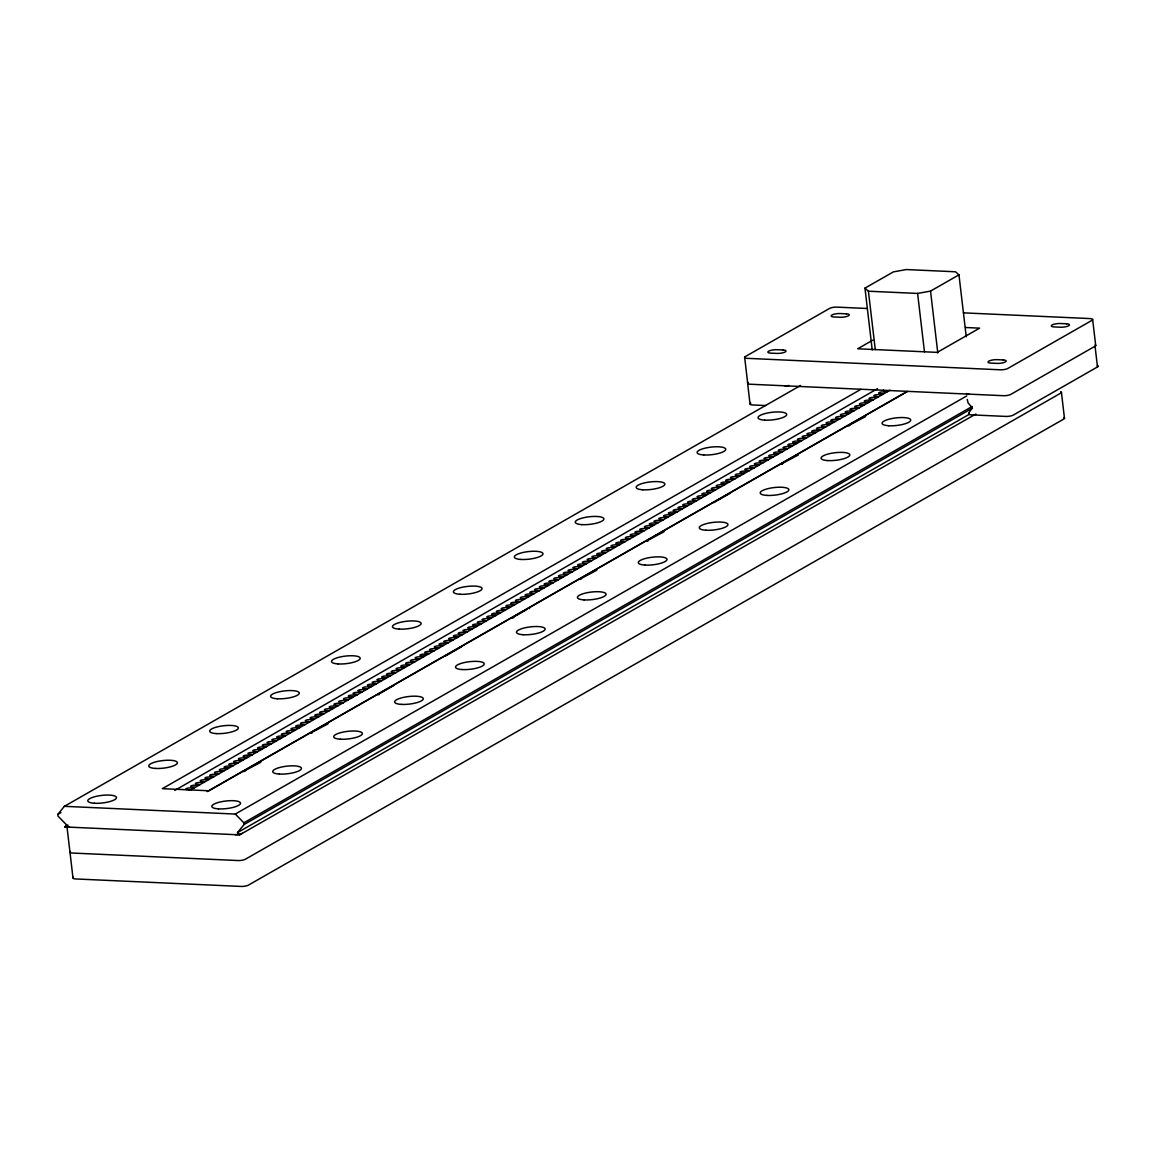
<?xml version="1.0" encoding="UTF-8"?>
<svg xmlns="http://www.w3.org/2000/svg" width="1156" height="1156" viewBox="0 0 1156 1156"><rect width="100%" height="100%" fill="white"/><g stroke="black" fill="none" stroke-linecap="round" stroke-linejoin="round"><path stroke-width="1.5" d="M967.24 399.412L968.107 402.982L972.297 407.808L968.641 413.256M975.895 414.007L239.668 834.863L64.866 826.945L66.557 824.878L58.002 816.122L57.8 814.388L64.375 806.324L800.544 385.497M239.668 834.863L237.486 832.609L244.046 824.546L972.398 408.198M194.844 787.583L190.928 787.944M199.685 784.808L195.682 785.213M204.453 782.077L200.494 782.482M209.265 779.332L205.262 779.751M214.019 776.615L210.074 777.02M218.816 773.87L214.857 774.289M223.57 771.153L219.626 771.558M228.353 768.422L224.409 768.827M233.122 765.691L229.22 766.096M237.847 763.003L233.931 763.365M242.673 760.229L238.685 760.634M247.456 757.498L243.483 757.903M252.254 754.752L248.265 755.171M257.037 752.021L253.077 752.44M261.791 749.305L257.817 749.709M266.574 746.574L262.629 746.978M271.284 743.886L267.397 744.247M276.125 741.112L272.209 741.516M280.836 738.424L276.963 738.785M285.676 735.65L281.674 736.054M290.402 732.962L286.486 733.323M295.257 730.173L291.24 730.592M300.011 727.456L296.037 727.861M304.808 724.711L300.82 725.13M309.562 721.994L305.618 722.399M314.288 719.307L310.4 719.668M319.114 716.532L315.183 716.937M323.839 713.844L319.952 714.206M328.68 711.07L324.764 711.475M333.39 708.382L329.489 708.744M338.26 705.594L334.229 706.013M343.014 702.877L339.04 703.282M347.812 700.131L343.809 700.55M352.566 697.415L348.621 697.819M357.291 694.727L353.375 695.088M362.117 691.953L358.172 692.357M366.842 689.265L362.955 689.626M371.668 686.491L367.767 686.895M376.48 683.745L372.507 684.164M381.234 681.029L377.232 681.433M386.003 678.297L382.029 678.702M390.786 675.566L386.783 675.971M395.554 672.835L391.595 673.24M400.366 670.09L396.364 670.509M405.12 667.373L401.175 667.778M409.831 664.686L405.958 665.047M414.672 661.911L410.727 662.316M419.455 659.18L415.51 659.585M424.223 656.449L420.322 656.854M429.006 653.718L425.032 654.123M433.789 650.987L429.786 651.392M438.5 648.299L434.584 648.66M443.355 645.51L439.367 645.929M448.109 642.794L444.179 643.198M452.834 640.106L448.918 640.467M457.689 637.317L453.73 637.736M462.443 634.601L458.499 635.005M467.226 631.87L463.325 632.274M471.951 629.182L468.064 629.543M476.778 626.408L472.775 626.812M481.503 623.72L477.587 624.081M486.329 620.945L482.341 621.35M491.112 618.214L487.138 618.619M495.91 615.469L491.921 615.888M500.664 612.752L496.733 613.157M505.447 610.021L501.502 610.426M510.23 607.29L506.285 607.695M514.94 604.602L511.053 604.964M519.781 601.828L515.865 602.233M524.492 599.14L520.59 599.502M529.332 596.366L525.33 596.771M534.058 593.678L530.142 594.04M538.913 590.889L534.925 591.308M543.667 588.173L539.722 588.577M548.45 585.442L544.476 585.846M553.218 582.711L549.273 583.115M557.943 580.023L554.056 580.384M562.77 577.249L558.868 577.653M567.495 574.561L563.608 574.922M572.336 571.787L568.333 572.191M577.133 569.041L573.145 569.46M581.887 566.339L577.884 566.729M586.67 563.608L582.696 563.998M591.467 560.848L587.465 561.267M596.221 558.146L592.277 558.536M600.947 555.444L597.06 555.805M605.773 552.684L601.828 553.074M610.498 549.981L606.611 550.343M615.353 547.193L611.423 547.612M620.107 544.49L616.134 544.881M624.89 541.759L620.888 542.15M629.601 539.057L625.685 539.418M634.456 536.268L630.468 536.687M639.21 533.566L635.28 533.956M643.935 530.864L640.019 531.225M648.776 528.104L644.831 528.494M653.487 525.402L649.614 525.763M658.328 522.642L654.426 523.032M663.111 519.911L659.166 520.301M667.879 517.18L663.876 517.57M672.604 514.478L668.688 514.839M677.43 511.718L673.442 512.108M682.213 508.987L678.24 509.377M687.011 506.227L683.023 506.646M691.765 503.525L687.834 503.915M696.577 500.765L692.603 501.184M701.331 498.063L697.386 498.453M706.099 495.332L702.097 495.722M710.882 492.601L706.981 492.991M715.607 489.898L711.691 490.26M720.434 487.138L716.431 487.529M725.159 484.436L721.243 484.798M730.014 481.647L726.026 482.066M734.797 478.916L730.823 479.335M739.565 476.185L735.577 476.604M744.32 473.483L740.375 473.873M749.045 470.781L745.158 471.142M753.885 468.021L749.969 468.411M758.596 465.319L754.709 465.68M763.437 462.559L759.434 462.949M768.148 459.857L764.246 460.218M772.988 457.097L768.986 457.487M777.771 454.366L773.798 454.756M782.569 451.606L778.58 452.025M787.323 448.904L783.378 449.294M792.048 446.202L788.132 446.563M796.874 443.442L792.929 443.832M801.599 440.739L797.712 441.101M806.426 437.98L802.524 438.37M811.151 435.277L807.235 435.639M816.006 432.489L811.989 432.908M820.76 429.786L816.801 430.176M825.572 427.026L821.569 427.445M830.326 424.324L826.381 424.714M835.123 421.564L831.121 421.983M839.877 418.862L835.933 419.252M844.588 416.16L840.715 416.521M849.429 413.4L845.527 413.79M854.226 410.64L850.267 411.059M858.98 407.938L854.992 408.328M863.763 405.207L859.789 405.597M868.546 402.476L864.543 402.866M873.315 399.745L869.341 400.135M878.112 396.985L874.124 397.404M882.866 394.283L878.936 394.673M887.591 391.581L883.675 391.942M872.231 350.037L864.963 288.133L893.386 271.877L906.318 269.55L955.506 271.776L958.96 274.853L966.243 336.743M864.963 288.133L868.416 291.211L917.604 293.436L930.537 291.095L958.96 274.853M872.838 340.124L857.694 348.78L937.227 352.378L979.609 328.145L965.477 327.509M57.8 814.388L60.936 812.596M64.866 826.945L68.002 825.153M860.917 389.326L162.331 788.667L208.961 790.776L907.547 391.436M174.715 790.429L877.548 388.662M190.321 790.169L890.019 390.193M207.184 791.571L906.896 391.609M394.413 685.161L377.795 694.655L379.356 694.481M445.002 656.247L461.605 646.753M527.295 609.198L512.209 617.824L513.755 617.651M713.801 502.585L730.419 493.092M64.375 806.324L235.304 814.055L966.777 395.916M244.046 824.546L243.844 822.812L972.182 406.464M237.486 832.609L968.959 414.484M1095.194 344.849A5.404 1.431 -6.7 0 1 1095.05 346.222L1010.821 394.369A5.404 1.431 -6.7 0 1 1003.48 395.699L750.302 384.24A5.404 1.431 -6.7 0 1 748.337 382.491M1097.362 365.469A5.404 1.431 -6.7 0 1 1097.492 366.943L1013.263 415.091A5.404 1.431 -6.7 0 1 1005.922 416.42L971.387 414.86A5.404 1.431 -6.7 0 1 969.205 413.241M849.761 425.581L848.215 425.755L865.598 416.536M782.554 464.004L781.008 464.163L798.391 454.944M648.155 540.82L646.609 540.994L663.992 531.774M580.962 579.243L579.402 579.416L596.785 570.197M312.149 732.904L310.603 733.063L327.986 723.844M244.956 771.312L243.396 771.486L260.779 762.266M866.754 308.479L836.857 307.12A5.404 1.431 -6.7 0 0 829.531 308.45L745.302 356.597A5.404 1.431 -6.7 0 0 747.267 358.346L1000.446 369.804A5.404 1.431 -6.7 0 0 1007.786 368.475L1092.015 320.328A5.404 1.431 -6.7 0 0 1090.05 318.579L963.454 312.857M765.691 405.539L752.744 404.961A5.404 1.431 -6.7 0 1 750.779 403.213M885.944 390.974L887.635 391.349M881.175 393.705L882.866 394.08M876.393 396.436L878.083 396.811M871.624 399.167L873.3 399.543M866.841 401.898L868.532 402.274M862.058 404.629L863.749 405.005M857.29 407.36L858.98 407.736M852.507 410.091L854.197 410.467M847.724 412.822L849.414 413.198M842.955 415.553L844.646 415.929M838.172 418.284L839.863 418.66M833.404 421.015L835.08 421.391M828.621 423.746L830.311 424.122M823.838 426.477L825.529 426.853M819.069 429.208L820.76 429.584M814.286 431.939L815.977 432.315M809.503 434.67L811.194 435.046M804.735 437.401L806.426 437.777M799.952 440.133L801.643 440.508M795.183 442.864L796.86 443.239M790.401 445.595L792.091 445.97M785.618 448.326L787.308 448.701M780.849 451.057L782.54 451.432M776.066 453.788L777.757 454.164M771.283 456.519L772.974 456.895M766.515 459.25L768.205 459.626M761.732 461.981L763.422 462.357M756.949 464.712L758.639 465.088M752.18 467.443L753.871 467.819M747.397 470.174L749.088 470.55M742.629 472.905L744.32 473.281M737.846 475.636L739.537 476.012M733.063 478.367L734.754 478.743M728.294 481.098L729.985 481.474M723.512 483.829L725.202 484.205M718.729 486.56L720.419 486.936M713.96 489.291L715.651 489.667M709.177 492.023L710.868 492.398M704.409 494.754L706.085 495.129M699.626 497.485L701.316 497.86M694.843 500.216L696.533 500.591M690.074 502.947L691.765 503.322M685.291 505.678L686.982 506.053M680.508 508.409L682.199 508.785M675.74 511.14L677.43 511.516M670.957 513.871L672.648 514.247M666.188 516.602L667.865 516.978M661.405 519.333L663.096 519.709M656.622 522.064L658.313 522.44M651.854 524.795L653.545 525.171M647.071 527.526L648.762 527.902M642.288 530.257L643.979 530.633M637.52 532.988L639.21 533.364M632.737 535.719L634.427 536.095M627.968 538.45L629.644 538.826M623.185 541.181L624.876 541.557M618.402 543.912L620.093 544.288M613.634 546.644L615.324 547.019M608.851 549.375L610.541 549.75M604.068 552.106L605.758 552.481M599.299 554.837L600.99 555.212M594.516 557.568L596.207 557.943M589.748 560.299L591.424 560.674M584.965 563.03L586.656 563.405M580.182 565.761L581.873 566.137M575.413 568.492L577.104 568.868M570.63 571.223L572.321 571.599M565.848 573.954L567.538 574.33M561.079 576.685L562.77 577.061M556.296 579.416L557.987 579.792M551.528 582.147L553.204 582.523M546.745 584.878L548.435 585.254M541.962 587.609L543.652 587.985M537.193 590.34L538.884 590.716M532.41 593.071L534.101 593.447M527.627 595.802L529.318 596.178M522.859 598.533L524.549 598.909M518.076 601.265L519.766 601.64M513.293 603.996L514.984 604.371M508.524 606.727L510.215 607.102M503.741 609.458L505.432 609.833M498.973 612.189L500.664 612.564M494.19 614.92L495.881 615.295M489.407 617.651L491.098 618.027M484.639 620.382L486.329 620.758M479.856 623.113L481.546 623.489M475.073 625.844L476.763 626.22M470.304 628.575L471.995 628.951M465.521 631.306L467.212 631.682M460.753 634.037L462.429 634.413M455.97 636.768L457.66 637.144M451.187 639.499L452.877 639.875M446.418 642.23L448.109 642.606M441.635 644.961L443.326 645.337M436.852 647.692L438.543 648.068M432.084 650.423L433.775 650.799M427.301 653.154L428.992 653.53M422.532 655.885L424.209 656.261M417.75 658.617L419.44 658.992M412.967 661.348L414.657 661.723M408.198 664.079L409.889 664.454M403.415 666.81L405.106 667.185M398.632 669.541L400.323 669.916M393.864 672.272L395.554 672.648M389.081 675.003L390.771 675.379M384.312 677.734L385.988 678.11M379.529 680.465L381.22 680.841M374.746 683.196L376.437 683.572M369.978 685.927L371.668 686.303M365.195 688.658L366.886 689.034M360.412 691.389L362.103 691.765M355.643 694.12L357.334 694.496M350.86 696.851L352.551 697.227M346.092 699.582L347.768 699.958M341.309 702.313L343 702.689M336.526 705.044L338.217 705.42M331.758 707.775L333.448 708.151M326.975 710.506L328.665 710.882M322.192 713.238L323.882 713.613M317.423 715.969L319.114 716.344M312.64 718.7L314.331 719.075M307.872 721.431L309.548 721.806M303.089 724.162L304.779 724.537M298.306 726.893L299.996 727.269M293.537 729.624L295.228 730M288.754 732.355L290.445 732.731M283.971 735.086L285.662 735.462M279.203 737.817L280.894 738.193M274.42 740.548L276.111 740.924M269.651 743.279L271.328 743.655M264.869 746.01L266.559 746.386M260.086 748.741L261.776 749.117M255.317 751.472L257.008 751.848M250.534 754.203L252.225 754.579M245.751 756.934L247.442 757.31M240.983 759.665L242.673 760.041M236.2 762.396L237.89 762.758M231.417 765.128L233.107 765.489M226.648 767.859L228.339 768.22M221.865 770.59L223.556 770.951M217.097 773.321L218.787 773.682M212.314 776.052L214.005 776.413M207.531 778.783L209.222 779.144M202.762 781.514L204.453 781.875M197.979 784.245L199.67 784.606M193.196 786.976L194.887 787.337M188.428 789.707L190.119 790.068M528.812 608.331L529.578 608.605M235.304 814.055L243.844 822.812M1092.666 319.75L1095.715 345.644M1095.05 346.222L1097.492 366.943M1061.439 392.549L1064.488 418.443M930.537 291.095L937.805 352.999M917.604 293.436L924.453 351.8M868.416 291.211L875.28 349.574M744.637 357.175L747.672 383.07M747.629 383.373L750.056 404.08M66.889 825.991L72.972 877.78M73.42 877.346A5.404 1.431 -6.7 0 0 75.602 878.95L241.113 886.435A5.404 1.431 -6.7 0 0 248.453 885.12L1063.823 419.021A5.404 1.431 -6.7 0 0 1063.968 417.634M1060.659 391.638A5.404 1.431 -6.7 0 1 1060.774 393.127L245.404 859.226A5.404 1.431 -6.7 0 1 238.064 860.541L72.553 853.056A5.404 1.431 -6.7 0 1 70.372 851.452M242.355 833.317A5.404 1.431 -6.7 0 1 235.029 834.646M69.519 827.161A5.404 1.431 -6.7 0 1 67.554 825.413M884.687 390.815A2.789 0.737 -6.7 0 1 883.444 390.136M879.918 393.546A2.789 0.737 -6.7 0 1 878.95 392.65A2.789 0.737 -6.7 0 1 882.693 391.956M875.135 396.277A2.789 0.737 -6.7 0 1 874.167 395.381A2.789 0.737 -6.7 0 1 877.91 394.687M870.367 399.008A2.789 0.737 -6.7 0 1 869.399 398.112A2.789 0.737 -6.7 0 1 873.141 397.418M865.584 401.739A2.789 0.737 -6.7 0 1 864.616 400.843A2.789 0.737 -6.7 0 1 868.358 400.149M860.801 404.47A2.789 0.737 -6.7 0 1 859.847 403.574A2.789 0.737 -6.7 0 1 863.59 402.88M856.032 407.201A2.789 0.737 -6.7 0 1 855.064 406.305A2.789 0.737 -6.7 0 1 858.807 405.611M851.25 409.932A2.789 0.737 -6.7 0 1 850.281 409.036A2.789 0.737 -6.7 0 1 854.024 408.343M846.467 412.663A2.789 0.737 -6.7 0 1 845.513 411.767A2.789 0.737 -6.7 0 1 849.255 411.074M841.698 415.394A2.789 0.737 -6.7 0 1 840.73 414.498A2.789 0.737 -6.7 0 1 844.472 413.805M836.915 418.125A2.789 0.737 -6.7 0 1 835.947 417.229A2.789 0.737 -6.7 0 1 839.69 416.536M832.147 420.856A2.789 0.737 -6.7 0 1 831.178 419.96A2.789 0.737 -6.7 0 1 834.921 419.267M827.364 423.587A2.789 0.737 -6.7 0 1 826.395 422.691A2.789 0.737 -6.7 0 1 830.138 421.998M822.581 426.318A2.789 0.737 -6.7 0 1 821.627 425.422A2.789 0.737 -6.7 0 1 825.37 424.729M817.812 429.049A2.789 0.737 -6.7 0 1 816.844 428.154A2.789 0.737 -6.7 0 1 820.587 427.46M813.029 431.78A2.789 0.737 -6.7 0 1 812.061 430.885A2.789 0.737 -6.7 0 1 815.804 430.191M808.246 434.512A2.789 0.737 -6.7 0 1 807.293 433.616A2.789 0.737 -6.7 0 1 811.035 432.922M803.478 437.243A2.789 0.737 -6.7 0 1 802.51 436.347A2.789 0.737 -6.7 0 1 806.252 435.653M798.695 439.974A2.789 0.737 -6.7 0 1 797.727 439.078A2.789 0.737 -6.7 0 1 801.469 438.384M793.912 442.705A2.789 0.737 -6.7 0 1 792.958 441.809A2.789 0.737 -6.7 0 1 796.701 441.115M789.143 445.436A2.789 0.737 -6.7 0 1 788.175 444.54A2.789 0.737 -6.7 0 1 791.918 443.846M784.36 448.167A2.789 0.737 -6.7 0 1 783.407 447.271A2.789 0.737 -6.7 0 1 787.149 446.577M779.592 450.898A2.789 0.737 -6.7 0 1 778.624 450.002A2.789 0.737 -6.7 0 1 782.366 449.308M774.809 453.629A2.789 0.737 -6.7 0 1 773.841 452.733A2.789 0.737 -6.7 0 1 777.583 452.039M770.026 456.36A2.789 0.737 -6.7 0 1 769.072 455.464A2.789 0.737 -6.7 0 1 772.815 454.77M765.258 459.091A2.789 0.737 -6.7 0 1 764.289 458.195A2.789 0.737 -6.7 0 1 768.032 457.501M760.475 461.822A2.789 0.737 -6.7 0 1 759.506 460.926A2.789 0.737 -6.7 0 1 763.249 460.233M755.692 464.553A2.789 0.737 -6.7 0 1 754.738 463.643A2.789 0.737 -6.7 0 1 758.481 462.964M750.923 467.284A2.789 0.737 -6.7 0 1 749.955 466.374A2.789 0.737 -6.7 0 1 753.698 465.695M746.14 470.015A2.789 0.737 -6.7 0 1 745.187 469.105A2.789 0.737 -6.7 0 1 748.929 468.426M741.372 472.746A2.789 0.737 -6.7 0 1 740.404 471.836A2.789 0.737 -6.7 0 1 744.146 471.157M736.589 475.477A2.789 0.737 -6.7 0 1 735.621 474.567A2.789 0.737 -6.7 0 1 739.363 473.888M731.806 478.208A2.789 0.737 -6.7 0 1 730.852 477.298A2.789 0.737 -6.7 0 1 734.595 476.619M727.037 480.939A2.789 0.737 -6.7 0 1 726.069 480.029A2.789 0.737 -6.7 0 1 729.812 479.35M722.254 483.67A2.789 0.737 -6.7 0 1 721.286 482.76A2.789 0.737 -6.7 0 1 725.029 482.081M717.471 486.401A2.789 0.737 -6.7 0 1 716.518 485.491A2.789 0.737 -6.7 0 1 720.26 484.812M712.703 489.132A2.789 0.737 -6.7 0 1 711.735 488.222A2.789 0.737 -6.7 0 1 715.477 487.543M707.92 491.864A2.789 0.737 -6.7 0 1 706.966 490.953A2.789 0.737 -6.7 0 1 710.709 490.274M703.151 494.595A2.789 0.737 -6.7 0 1 702.183 493.684A2.789 0.737 -6.7 0 1 705.926 493.005M698.369 497.326A2.789 0.737 -6.7 0 1 697.4 496.415A2.789 0.737 -6.7 0 1 701.143 495.736M693.586 500.057A2.789 0.737 -6.7 0 1 692.632 499.146A2.789 0.737 -6.7 0 1 696.374 498.467M688.817 502.788A2.789 0.737 -6.7 0 1 687.849 501.877A2.789 0.737 -6.7 0 1 691.591 501.198M684.034 505.519A2.789 0.737 -6.7 0 1 683.066 504.608A2.789 0.737 -6.7 0 1 686.809 503.929M679.251 508.25A2.789 0.737 -6.7 0 1 678.297 507.34A2.789 0.737 -6.7 0 1 682.04 506.66M674.483 510.981A2.789 0.737 -6.7 0 1 673.515 510.071A2.789 0.737 -6.7 0 1 677.257 509.391M669.7 513.712A2.789 0.737 -6.7 0 1 668.732 512.802A2.789 0.737 -6.7 0 1 672.474 512.122M664.931 516.443A2.789 0.737 -6.7 0 1 663.963 515.533A2.789 0.737 -6.7 0 1 667.706 514.854M660.148 519.174A2.789 0.737 -6.7 0 1 659.18 518.264A2.789 0.737 -6.7 0 1 662.923 517.585M655.365 521.905A2.789 0.737 -6.7 0 1 654.412 520.995A2.789 0.737 -6.7 0 1 658.154 520.316M650.597 524.636A2.789 0.737 -6.7 0 1 649.629 523.726A2.789 0.737 -6.7 0 1 653.371 523.047M645.814 527.367A2.789 0.737 -6.7 0 1 644.846 526.457A2.789 0.737 -6.7 0 1 648.588 525.778M641.031 530.098A2.789 0.737 -6.7 0 1 640.077 529.188A2.789 0.737 -6.7 0 1 643.82 528.509M636.262 532.829A2.789 0.737 -6.7 0 1 635.294 531.919A2.789 0.737 -6.7 0 1 639.037 531.24M631.479 535.56A2.789 0.737 -6.7 0 1 630.511 534.65A2.789 0.737 -6.7 0 1 634.254 533.971M626.711 538.291A2.789 0.737 -6.7 0 1 625.743 537.381A2.789 0.737 -6.7 0 1 629.485 536.702M621.928 541.022A2.789 0.737 -6.7 0 1 620.96 540.112A2.789 0.737 -6.7 0 1 624.702 539.433M617.145 543.754A2.789 0.737 -6.7 0 1 616.191 542.843A2.789 0.737 -6.7 0 1 619.934 542.164M612.377 546.485A2.789 0.737 -6.7 0 1 611.408 545.574A2.789 0.737 -6.7 0 1 615.151 544.895M607.594 549.216A2.789 0.737 -6.7 0 1 606.625 548.305A2.789 0.737 -6.7 0 1 610.368 547.626M602.811 551.947A2.789 0.737 -6.7 0 1 601.857 551.036A2.789 0.737 -6.7 0 1 605.6 550.357M598.042 554.678A2.789 0.737 -6.7 0 1 597.074 553.767A2.789 0.737 -6.7 0 1 600.817 553.088M593.259 557.409A2.789 0.737 -6.7 0 1 592.291 556.498A2.789 0.737 -6.7 0 1 596.034 555.819M588.491 560.14A2.789 0.737 -6.7 0 1 587.523 559.229A2.789 0.737 -6.7 0 1 591.265 558.55M583.708 562.871A2.789 0.737 -6.7 0 1 582.74 561.961A2.789 0.737 -6.7 0 1 586.482 561.281M578.925 565.602A2.789 0.737 -6.7 0 1 577.971 564.692A2.789 0.737 -6.7 0 1 581.714 564.012M574.156 568.333A2.789 0.737 -6.7 0 1 573.188 567.423A2.789 0.737 -6.7 0 1 576.931 566.743M569.373 571.064A2.789 0.737 -6.7 0 1 568.405 570.154A2.789 0.737 -6.7 0 1 572.148 569.475M564.59 573.795A2.789 0.737 -6.7 0 1 563.637 572.885A2.789 0.737 -6.7 0 1 567.379 572.206M559.822 576.526A2.789 0.737 -6.7 0 1 558.854 575.616A2.789 0.737 -6.7 0 1 562.596 574.937M555.039 579.257A2.789 0.737 -6.7 0 1 554.071 578.347A2.789 0.737 -6.7 0 1 557.813 577.668M550.27 581.988A2.789 0.737 -6.7 0 1 549.302 581.078A2.789 0.737 -6.7 0 1 553.045 580.399M545.488 584.719A2.789 0.737 -6.7 0 1 544.519 583.809A2.789 0.737 -6.7 0 1 548.262 583.13M540.705 587.45A2.789 0.737 -6.7 0 1 539.751 586.54A2.789 0.737 -6.7 0 1 543.493 585.861M535.936 590.181A2.789 0.737 -6.7 0 1 534.968 589.271A2.789 0.737 -6.7 0 1 538.71 588.592M531.153 592.912A2.789 0.737 -6.7 0 1 530.185 592.002A2.789 0.737 -6.7 0 1 533.928 591.323M526.37 595.643A2.789 0.737 -6.7 0 1 525.416 594.733A2.789 0.737 -6.7 0 1 529.159 594.054M521.602 598.375A2.789 0.737 -6.7 0 1 520.634 597.464A2.789 0.737 -6.7 0 1 524.376 596.785M516.819 601.106A2.789 0.737 -6.7 0 1 515.851 600.195A2.789 0.737 -6.7 0 1 519.593 599.516M512.036 603.837A2.789 0.737 -6.7 0 1 511.082 602.926A2.789 0.737 -6.7 0 1 514.825 602.247M507.267 606.568A2.789 0.737 -6.7 0 1 506.299 605.657A2.789 0.737 -6.7 0 1 510.042 604.978M502.484 609.299A2.789 0.737 -6.7 0 1 501.531 608.388A2.789 0.737 -6.7 0 1 505.273 607.709M497.716 612.03A2.789 0.737 -6.7 0 1 496.748 611.119A2.789 0.737 -6.7 0 1 500.49 610.44M492.933 614.761A2.789 0.737 -6.7 0 1 491.965 613.85A2.789 0.737 -6.7 0 1 495.707 613.171M488.15 617.492A2.789 0.737 -6.7 0 1 487.196 616.582A2.789 0.737 -6.7 0 1 490.939 615.902M483.381 620.223A2.789 0.737 -6.7 0 1 482.413 619.313A2.789 0.737 -6.7 0 1 486.156 618.633M478.598 622.954A2.789 0.737 -6.7 0 1 477.63 622.044A2.789 0.737 -6.7 0 1 481.373 621.364M473.815 625.685A2.789 0.737 -6.7 0 1 472.862 624.775A2.789 0.737 -6.7 0 1 476.604 624.096M469.047 628.416A2.789 0.737 -6.7 0 1 468.079 627.506A2.789 0.737 -6.7 0 1 471.821 626.827M464.264 631.147A2.789 0.737 -6.7 0 1 463.31 630.237A2.789 0.737 -6.7 0 1 467.053 629.558M459.496 633.878A2.789 0.737 -6.7 0 1 458.527 632.968A2.789 0.737 -6.7 0 1 462.27 632.289M454.713 636.609A2.789 0.737 -6.7 0 1 453.744 635.699A2.789 0.737 -6.7 0 1 457.487 635.02M449.93 639.34A2.789 0.737 -6.7 0 1 448.976 638.43A2.789 0.737 -6.7 0 1 452.719 637.751M445.161 642.071A2.789 0.737 -6.7 0 1 444.193 641.161A2.789 0.737 -6.7 0 1 447.936 640.482M440.378 644.802A2.789 0.737 -6.7 0 1 439.41 643.892A2.789 0.737 -6.7 0 1 443.153 643.213M435.595 647.533A2.789 0.737 -6.7 0 1 434.642 646.623A2.789 0.737 -6.7 0 1 438.384 645.944M430.827 650.264A2.789 0.737 -6.7 0 1 429.859 649.354A2.789 0.737 -6.7 0 1 433.601 648.675M426.044 652.995A2.789 0.737 -6.7 0 1 425.076 652.085A2.789 0.737 -6.7 0 1 428.818 651.406M421.275 655.727A2.789 0.737 -6.7 0 1 420.307 654.816A2.789 0.737 -6.7 0 1 424.05 654.137M416.492 658.458A2.789 0.737 -6.7 0 1 415.524 657.547A2.789 0.737 -6.7 0 1 419.267 656.868M411.709 661.189A2.789 0.737 -6.7 0 1 410.756 660.278A2.789 0.737 -6.7 0 1 414.498 659.599M406.941 663.92A2.789 0.737 -6.7 0 1 405.973 663.009A2.789 0.737 -6.7 0 1 409.715 662.33M402.158 666.651A2.789 0.737 -6.7 0 1 401.19 665.74A2.789 0.737 -6.7 0 1 404.932 665.061M397.375 669.382A2.789 0.737 -6.7 0 1 396.421 668.471A2.789 0.737 -6.7 0 1 400.164 667.792M392.606 672.113A2.789 0.737 -6.7 0 1 391.638 671.202A2.789 0.737 -6.7 0 1 395.381 670.523M387.824 674.844A2.789 0.737 -6.7 0 1 386.855 673.934A2.789 0.737 -6.7 0 1 390.598 673.254M383.055 677.575A2.789 0.737 -6.7 0 1 382.087 676.665A2.789 0.737 -6.7 0 1 385.829 675.985M378.272 680.306A2.789 0.737 -6.7 0 1 377.304 679.396A2.789 0.737 -6.7 0 1 381.046 678.716M373.489 683.037A2.789 0.737 -6.7 0 1 372.535 682.127A2.789 0.737 -6.7 0 1 376.278 681.448M368.721 685.768A2.789 0.737 -6.7 0 1 367.752 684.858A2.789 0.737 -6.7 0 1 371.495 684.179M363.938 688.499A2.789 0.737 -6.7 0 1 362.97 687.589A2.789 0.737 -6.7 0 1 366.712 686.91M359.155 691.23A2.789 0.737 -6.7 0 1 358.201 690.32A2.789 0.737 -6.7 0 1 361.944 689.641M354.386 693.961A2.789 0.737 -6.7 0 1 353.418 693.051A2.789 0.737 -6.7 0 1 357.161 692.372M349.603 696.692A2.789 0.737 -6.7 0 1 348.635 695.782A2.789 0.737 -6.7 0 1 352.378 695.103M344.835 699.423A2.789 0.737 -6.7 0 1 343.867 698.513A2.789 0.737 -6.7 0 1 347.609 697.834M340.052 702.154A2.789 0.737 -6.7 0 1 339.084 701.244A2.789 0.737 -6.7 0 1 342.826 700.565M335.269 704.885A2.789 0.737 -6.7 0 1 334.315 703.975A2.789 0.737 -6.7 0 1 338.058 703.296M330.5 707.616A2.789 0.737 -6.7 0 1 329.532 706.706A2.789 0.737 -6.7 0 1 333.275 706.027M325.717 710.348A2.789 0.737 -6.7 0 1 324.749 709.437A2.789 0.737 -6.7 0 1 328.492 708.758M320.935 713.079A2.789 0.737 -6.7 0 1 319.981 712.168A2.789 0.737 -6.7 0 1 323.723 711.489M316.166 715.81A2.789 0.737 -6.7 0 1 315.198 714.899A2.789 0.737 -6.7 0 1 318.94 714.22M311.383 718.541A2.789 0.737 -6.7 0 1 310.415 717.63A2.789 0.737 -6.7 0 1 314.157 716.951M306.615 721.272A2.789 0.737 -6.7 0 1 305.646 720.361A2.789 0.737 -6.7 0 1 309.389 719.682M301.832 724.003A2.789 0.737 -6.7 0 1 300.863 723.092A2.789 0.737 -6.7 0 1 304.606 722.413M297.049 726.734A2.789 0.737 -6.7 0 1 296.095 725.824A2.789 0.737 -6.7 0 1 299.838 725.144M292.28 729.465A2.789 0.737 -6.7 0 1 291.312 728.555A2.789 0.737 -6.7 0 1 295.055 727.875M287.497 732.196A2.789 0.737 -6.7 0 1 286.529 731.286A2.789 0.737 -6.7 0 1 290.272 730.606M282.714 734.927A2.789 0.737 -6.7 0 1 281.761 734.017A2.789 0.737 -6.7 0 1 285.503 733.337M277.946 737.658A2.789 0.737 -6.7 0 1 276.978 736.748A2.789 0.737 -6.7 0 1 280.72 736.069M273.163 740.389A2.789 0.737 -6.7 0 1 272.195 739.479A2.789 0.737 -6.7 0 1 275.937 738.8M268.38 743.12A2.789 0.737 -6.7 0 1 267.426 742.21A2.789 0.737 -6.7 0 1 271.169 741.531M263.611 745.851A2.789 0.737 -6.7 0 1 262.643 744.941A2.789 0.737 -6.7 0 1 266.386 744.262M258.828 748.582A2.789 0.737 -6.7 0 1 257.875 747.672A2.789 0.737 -6.7 0 1 261.617 746.993M254.06 751.313A2.789 0.737 -6.7 0 1 253.092 750.403A2.789 0.737 -6.7 0 1 256.834 749.724M249.277 754.044A2.789 0.737 -6.7 0 1 248.309 753.134A2.789 0.737 -6.7 0 1 252.051 752.455M244.494 756.775A2.789 0.737 -6.7 0 1 243.54 755.865A2.789 0.737 -6.7 0 1 247.283 755.186M239.726 759.506A2.789 0.737 -6.7 0 1 238.757 758.596A2.789 0.737 -6.7 0 1 242.5 757.917M234.943 762.238A2.789 0.737 -6.7 0 1 233.974 761.327A2.789 0.737 -6.7 0 1 237.717 760.648M230.16 764.969A2.789 0.737 -6.7 0 1 229.206 764.058A2.789 0.737 -6.7 0 1 232.948 763.379M225.391 767.7A2.789 0.737 -6.7 0 1 224.423 766.789A2.789 0.737 -6.7 0 1 228.166 766.11M220.608 770.431A2.789 0.737 -6.7 0 1 219.654 769.52A2.789 0.737 -6.7 0 1 223.397 768.841M215.84 773.162A2.789 0.737 -6.7 0 1 214.871 772.251A2.789 0.737 -6.7 0 1 218.614 771.572M211.057 775.893A2.789 0.737 -6.7 0 1 210.089 774.982A2.789 0.737 -6.7 0 1 213.831 774.303M206.274 778.624A2.789 0.737 -6.7 0 1 205.32 777.713A2.789 0.737 -6.7 0 1 209.063 777.034M201.505 781.355A2.789 0.737 -6.7 0 1 200.537 780.445A2.789 0.737 -6.7 0 1 204.28 779.765M196.722 784.086A2.789 0.737 -6.7 0 1 195.754 783.176A2.789 0.737 -6.7 0 1 199.497 782.496M191.939 786.817A2.789 0.737 -6.7 0 1 190.986 785.907A2.789 0.737 -6.7 0 1 194.728 785.227M187.171 789.548A2.789 0.737 -6.7 0 1 186.203 788.638A2.789 0.737 -6.7 0 1 189.945 787.958M788.912 385.497A5.404 1.431 -6.7 0 1 784.837 385.801M968.945 394.138A5.404 1.431 -6.7 0 1 966.445 393.531M846.322 313.825L840.109 313.536A6.055 1.604 -6.7 0 0 831.887 315.024A6.055 1.604 -6.7 0 0 834.097 316.975L840.296 317.264A6.055 1.604 -6.7 0 0 848.518 315.776A6.055 1.604 -6.7 0 0 846.322 313.825M1066.468 323.781L1060.269 323.507A6.055 1.604 -6.7 0 0 1052.047 324.995A6.055 1.604 -6.7 0 0 1054.258 326.946L1060.457 327.22A6.055 1.604 -6.7 0 0 1068.679 325.746A6.055 1.604 -6.7 0 0 1066.468 323.781M783.06 349.979L776.861 349.704A6.055 1.604 -6.7 0 0 768.639 351.178A6.055 1.604 -6.7 0 0 770.835 353.144L777.034 353.418A6.055 1.604 -6.7 0 0 785.256 351.93A6.055 1.604 -6.7 0 0 783.06 349.979M1003.22 359.95L997.007 359.661A6.055 1.604 -6.7 0 0 988.799 361.149A6.055 1.604 -6.7 0 0 990.995 363.1L997.195 363.389A6.055 1.604 -6.7 0 0 1005.417 361.9A6.055 1.604 -6.7 0 0 1003.22 359.95M888.675 425.74A14.421 3.8 -6.7 0 0 910.726 420.293A14.421 3.8 -6.7 0 0 889.831 418.992A14.421 3.8 -6.7 0 0 888.675 425.74M827.739 460.579A14.421 3.8 -6.7 0 0 849.79 455.117A14.421 3.8 -6.7 0 0 828.91 453.817A14.421 3.8 -6.7 0 0 827.739 460.579M766.818 495.404A14.421 3.8 -6.7 0 0 788.854 489.956A14.421 3.8 -6.7 0 0 767.974 488.656A14.421 3.8 -6.7 0 0 766.818 495.404M705.883 530.228A14.421 3.8 -6.7 0 0 727.933 524.781A14.421 3.8 -6.7 0 0 707.053 523.48A14.421 3.8 -6.7 0 0 705.883 530.228M644.961 565.067A14.421 3.8 -6.7 0 0 666.998 559.605A14.421 3.8 -6.7 0 0 646.117 558.305A14.421 3.8 -6.7 0 0 644.961 565.067M584.026 599.892A14.421 3.8 -6.7 0 0 606.076 594.444A14.421 3.8 -6.7 0 0 585.196 593.144A14.421 3.8 -6.7 0 0 584.026 599.892M523.104 634.716A14.421 3.8 -6.7 0 0 545.141 629.269A14.421 3.8 -6.7 0 0 524.26 627.968A14.421 3.8 -6.7 0 0 523.104 634.716M462.169 669.555A14.421 3.8 -6.7 0 0 484.22 664.093A14.421 3.8 -6.7 0 0 463.325 662.793A14.421 3.8 -6.7 0 0 462.169 669.555M401.248 704.38A14.421 3.8 -6.7 0 0 423.284 698.932A14.421 3.8 -6.7 0 0 402.404 697.632A14.421 3.8 -6.7 0 0 401.248 704.38M340.312 739.204A14.421 3.8 -6.7 0 0 362.363 733.757A14.421 3.8 -6.7 0 0 341.468 732.456A14.421 3.8 -6.7 0 0 340.312 739.204M279.376 774.043A14.421 3.8 -6.7 0 0 301.427 768.581A14.421 3.8 -6.7 0 0 280.547 767.281A14.421 3.8 -6.7 0 0 279.376 774.043M218.455 808.868A14.421 3.8 -6.7 0 0 240.506 803.42A14.421 3.8 -6.7 0 0 219.611 802.12A14.421 3.8 -6.7 0 0 218.455 808.868M764.636 420.134A14.421 3.8 -6.7 0 0 786.687 414.686A14.421 3.8 -6.7 0 0 765.807 413.386A14.421 3.8 -6.7 0 0 764.636 420.134M703.715 454.958A14.421 3.8 -6.7 0 0 725.751 449.511A14.421 3.8 -6.7 0 0 704.871 448.21A14.421 3.8 -6.7 0 0 703.715 454.958M642.779 489.783A14.421 3.8 -6.7 0 0 664.83 484.335A14.421 3.8 -6.7 0 0 643.95 483.035A14.421 3.8 -6.7 0 0 642.779 489.783M581.858 524.622A14.421 3.8 -6.7 0 0 603.894 519.174A14.421 3.8 -6.7 0 0 583.014 517.874A14.421 3.8 -6.7 0 0 581.858 524.622M520.923 559.446A14.421 3.8 -6.7 0 0 542.973 553.999A14.421 3.8 -6.7 0 0 522.093 552.698A14.421 3.8 -6.7 0 0 520.923 559.446M460.001 594.271A14.421 3.8 -6.7 0 0 482.038 588.823A14.421 3.8 -6.7 0 0 461.157 587.523A14.421 3.8 -6.7 0 0 460.001 594.271M399.066 629.11A14.421 3.8 -6.7 0 0 421.116 623.662A14.421 3.8 -6.7 0 0 400.222 622.361A14.421 3.8 -6.7 0 0 399.066 629.11M338.13 663.934A14.421 3.8 -6.7 0 0 360.181 658.486A14.421 3.8 -6.7 0 0 339.3 657.186A14.421 3.8 -6.7 0 0 338.13 663.934M277.209 698.759A14.421 3.8 -6.7 0 0 299.26 693.311A14.421 3.8 -6.7 0 0 278.365 692.01A14.421 3.8 -6.7 0 0 277.209 698.759M216.273 733.598A14.421 3.8 -6.7 0 0 238.324 728.15A14.421 3.8 -6.7 0 0 217.444 726.849A14.421 3.8 -6.7 0 0 216.273 733.598M155.352 768.422A14.421 3.8 -6.7 0 0 177.388 762.974A14.421 3.8 -6.7 0 0 156.508 761.674A14.421 3.8 -6.7 0 0 155.352 768.422M94.416 803.247A14.421 3.8 -6.7 0 0 116.467 797.799A14.421 3.8 -6.7 0 0 95.587 796.498A14.421 3.8 -6.7 0 0 94.416 803.247"/></g></svg>
